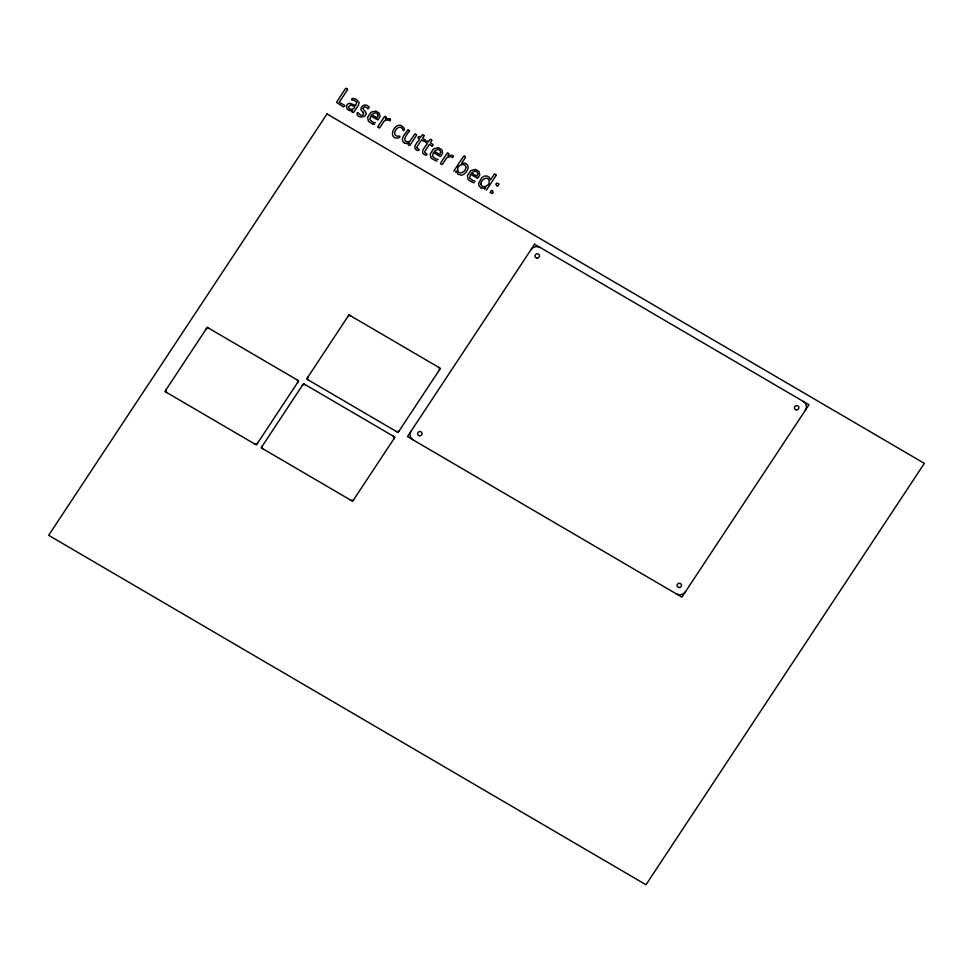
<?xml version="1.0" encoding="UTF-8"?>
<svg xmlns="http://www.w3.org/2000/svg" width="973" height="973" viewBox="0 0 973 973"><rect width="100%" height="100%" fill="white"/><g stroke="black" fill="none" stroke-linecap="round" stroke-linejoin="round"><path stroke-width="1.46" d="M363.598 113.756C363.33 116.565 359.11 115.276 358.283 112.771M344.6 106.021L344.235 106.58M399.842 136.743L399.453 137.363M425.177 140.671L424.398 141.462M432.961 145.22L432.134 146.023M419.181 149.745L418.609 150.438M427.013 154.233L426.478 154.926M351.496 99.112L352.713 98.346L355.838 99.1L359.122 102.481L358.465 105.096L353.576 112.527M404.33 129.883L403.649 130.637M390.355 120.336L389.832 121.114M452.968 156.957L452.433 157.735M345.61 88.409L336.512 102.335L343.469 106.933M347.616 89.589L339.273 102.214L344.551 105.291M351.934 111.579L352.603 110.569L349.866 110.691L347.41 109.414L346.279 106.312L347.568 104.135L349.672 103.235L355.644 105.437L356.775 102.384L354.148 100.353A8.453 7.991 -20.9 0 0 352.822 100.097L351.569 100M377.828 126.697L384.578 116.48M386.281 117.49L385.296 118.974L389.395 118.67M379.725 127.804L384.153 121.09L385.503 120.506A3.247 3.065 -20.9 0 1 388.714 120.36M407.711 130.017C406.349 132.547 398.857 139.771 404.354 142.849M409.597 131.124C408.101 132.304 400.961 141.596 407.553 141.79A9.985 9.438 -20.9 0 0 409.986 141.231L414.717 134.116M408.149 144.43L409.037 143.08M409.852 145.427L416.602 135.223M422.221 134.882L420.652 137.254L419.254 136.439M424.119 135.989L422.55 138.361L425.177 139.893M430.005 139.431L428.436 141.815L427.038 140.988M431.903 140.538L430.334 142.909L432.961 144.454M440.441 163.318L447.179 153.114M448.894 154.111L447.908 155.595L451.995 155.291M442.326 164.425L446.765 157.711L448.103 157.127M453.783 171.139L463.622 156.227M455.461 172.099L456.301 170.834L457.76 173.997L461.202 175.249L463.963 174.301L466.578 171.589L468.183 167.964L467.685 164.996L465.082 163.099L461.628 163.233L465.52 157.322M494.32 174.179L490.514 179.944L489.285 177.268L486.901 175.967L484.201 176.137L481.684 177.84L478.643 183.556L479.081 185.892L480.784 187.57M484.7 189.2L485.6 187.838M486.366 190.197L496.206 175.286M357.322 112.503C355.023 119.995 372.027 117.247 363.951 110.119A4.342 4.111 -20.9 0 1 363.063 108.368M418.572 136.719L418.098 137.777M426.356 141.267L425.882 142.338M398.735 137.935C385.138 140.221 396.887 116.237 404.525 128.947M418.195 150.535L417.101 150.243A5.047 4.768 -20.9 0 1 416.444 149.927C411.482 147.276 418.962 140.89 419.643 138.786L418.232 137.959M425.979 155.096L424.848 154.78A5.047 4.768 -20.9 0 1 424.228 154.476C419.351 152.043 426.49 145.488 427.427 143.335L426.016 142.508M426.417 153.454L426.21 153.406A2.372 2.238 -20.9 0 1 425.566 153.138A1.545 1.46 -20.9 0 1 424.727 151.958A4.451 4.208 -20.9 0 1 425.59 150.195L429.324 144.442L431.963 145.986M418.633 148.905L418.305 148.82A2.372 2.238 -20.9 0 1 417.782 148.589A1.545 1.46 -20.9 0 1 416.943 147.397M438.057 159.39L436.841 159.183A8.757 8.283 -20.9 0 1 435.782 158.915L432.462 156.312L433.362 152.554L440.465 156.617L442.63 153.406L441.997 149.964L438.47 147.677L433.569 148.857L430.2 154.014L431.039 157.979L435.32 160.618A7.65 7.225 -20.9 0 0 436.792 160.959A1.253 1.192 -20.9 0 0 437.157 160.983M399.794 136.111L398.504 136.196A5.862 5.534 -20.9 0 1 397.288 136.159C392.642 135.466 394.989 129.409 397.957 127.804A3.028 2.87 -20.9 0 1 400.925 127.475A4.5 4.245 -20.9 0 1 402.834 129.506L403.357 130.625M372.708 123.997L368.439 121.357L367.599 117.392L370.956 112.236L375.858 111.056L379.312 113.233L380.029 116.772L377.852 119.983L370.749 115.933L369.886 119.764L373.17 122.282A8.757 8.283 -20.9 0 0 374.228 122.562L375.444 122.768M475.201 181.124L474.106 180.929A8.757 8.283 -20.9 0 1 472.927 180.637L469.606 178.035L470.506 174.289L477.609 178.339L479.774 175.128L479.057 171.576L475.615 169.399L470.713 170.591L467.344 175.748L468.183 179.713L472.452 182.34A7.65 7.225 -20.9 0 0 473.936 182.681A1.253 1.192 -20.9 0 0 474.301 182.705M422.829 134.797L423.912 135.417M430.613 139.346L431.696 139.978M379.093 127.877L378.071 127.293M441.657 164.486L440.66 163.902M408.319 129.932L409.39 130.552M415.349 134.031L416.395 134.651M409.122 145.464L408.38 145.026M385.247 116.419L386.074 116.894M447.86 153.041L448.687 153.527M424.167 141.426L421.54 139.893L417.758 145.609A4.451 4.208 -20.9 0 0 416.955 147.385M464.608 156.312L465.313 156.762M452.153 155.388L452.323 155.498A3.892 3.673 -20.9 0 1 452.676 155.789L452.786 155.899M389.553 118.767L389.711 118.876A3.892 3.673 -20.9 0 1 390.064 119.168L390.173 119.278M362.759 111.919C357.2 108.356 365.568 101.228 369.071 107.444M368.086 109.134L368.049 109.085A4.537 4.293 -20.9 0 0 367.77 108.587L367.77 108.587A6.592 6.227 -20.9 0 0 367.186 107.833L364.607 106.677L363.136 108.356M346.181 88.324A1.654 1.557 -20.9 0 1 346.692 88.677M346.887 88.786A1.63 1.545 -20.9 0 1 347.41 89.042M353.053 112.54A1.496 1.411 -20.9 0 1 352.129 111.98M362.771 112.004A4.196 3.965 -20.9 0 1 363.647 113.634M369.035 107.468A1.411 1.338 -20.9 0 1 369.241 107.76M374.556 124.362A1.253 1.192 -20.9 0 1 374.191 124.325A7.65 7.225 -20.9 0 1 372.72 123.972M390.27 119.168A1.338 1.265 -20.9 0 1 390.501 119.436M408.988 142.97A6.252 5.899 -20.9 0 1 404.269 143.043M448.152 157.188A3.247 3.065 -20.9 0 1 451.314 156.981M452.883 155.802A1.338 1.265 -20.9 0 1 453.102 156.069M464.23 156.142A1.228 1.168 -20.9 0 1 464.535 156.373M485.563 187.74A6.531 6.166 -20.9 0 1 480.698 187.777M494.941 174.118A1.484 1.411 -20.9 0 1 495.342 174.398M495.525 174.532A1.46 1.374 -20.9 0 1 495.987 174.739M166.772 392.557A2.238 2.116 -20.9 0 1 166.115 389.638M257.59 443.141A2.238 2.116 -20.9 0 1 254.512 443.883M296.874 379.762A2.238 2.116 -20.9 0 1 297.531 382.681M206.057 329.178A2.238 2.116 -20.9 0 1 209.134 328.436M263.038 448.869A2.238 2.116 -20.9 0 1 262.382 445.95M353.844 499.453A2.238 2.116 -20.9 0 1 350.767 500.195M393.128 436.074A2.238 2.116 -20.9 0 1 393.785 438.993M302.323 385.49A2.238 2.116 -20.9 0 1 305.4 384.749M308.477 380.078A2.238 2.116 -20.9 0 1 307.821 377.159M399.295 430.662A2.238 2.116 -20.9 0 1 396.218 431.404M438.58 367.283A2.238 2.116 -20.9 0 1 439.237 370.202M347.762 316.699A2.238 2.116 -20.9 0 1 350.839 315.957M413.099 439.881A6.726 6.349 -20.9 0 1 411.129 431.112M685.527 591.633A6.726 6.349 -20.9 0 1 676.296 593.846M803.382 401.484A6.726 6.349 -20.9 0 1 805.352 410.253M530.954 249.745A6.726 6.349 -20.9 0 1 540.173 247.519M498.784 184.067C497.069 190.173 493.554 180.285 498.784 184.031M348.431 107.054C348.772 110.253 354.476 109.949 354.78 106.738L350.645 104.95L348.431 106.957M480.966 184.092C481.38 189.054 490.027 185.904 489.188 181.756C488.811 174.86 480.662 179.312 480.966 184.092M490.331 192.459C495.354 196.424 492.399 186.366 490.331 192.399M465.86 167.101C466.249 171.941 457.967 176.125 457.711 169.351C456.872 165.094 465.422 162.248 465.86 167.101M378.071 115.483L377.183 117.879L371.625 114.619L375.359 112.698L377.415 113.792L378.071 115.483M440.684 152.104L439.784 154.5L434.226 151.253L437.959 149.319L440.027 150.414L440.684 152.104M477.828 173.839L476.928 176.235L471.37 172.975L475.104 171.053L477.171 172.148L477.828 173.839M327.013 113.95L48.65 535.32L645.987 884.749L924.35 463.367L327.013 113.95M207.273 327.342L164.911 391.462L256.373 444.977L298.747 380.844L207.273 327.342M303.54 383.654L261.178 447.775L352.64 501.277L395.002 437.157L303.54 383.654M348.979 314.863L306.617 378.996L398.079 432.499L440.441 368.366L348.979 314.863M534.591 244.223L407.492 436.609L681.891 597.118L808.989 404.744L534.591 244.223M536.67 258.027A2.238 2.116 -20.9 0 0 539.346 255.267A2.238 2.116 -20.9 0 0 535.6 254.525A2.238 2.116 -20.9 0 0 536.67 258.027M419.29 435.722A2.238 2.116 -20.9 0 0 421.954 432.961A2.238 2.116 -20.9 0 0 418.22 432.207A2.238 2.116 -20.9 0 0 419.29 435.722M678.753 587.497A2.238 2.116 -20.9 0 0 681.416 584.737A2.238 2.116 -20.9 0 0 677.682 583.995A2.238 2.116 -20.9 0 0 678.753 587.497M796.133 409.803A2.238 2.116 -20.9 0 0 798.809 407.055A2.238 2.116 -20.9 0 0 795.063 406.3A2.238 2.116 -20.9 0 0 796.133 409.803"/></g></svg>
